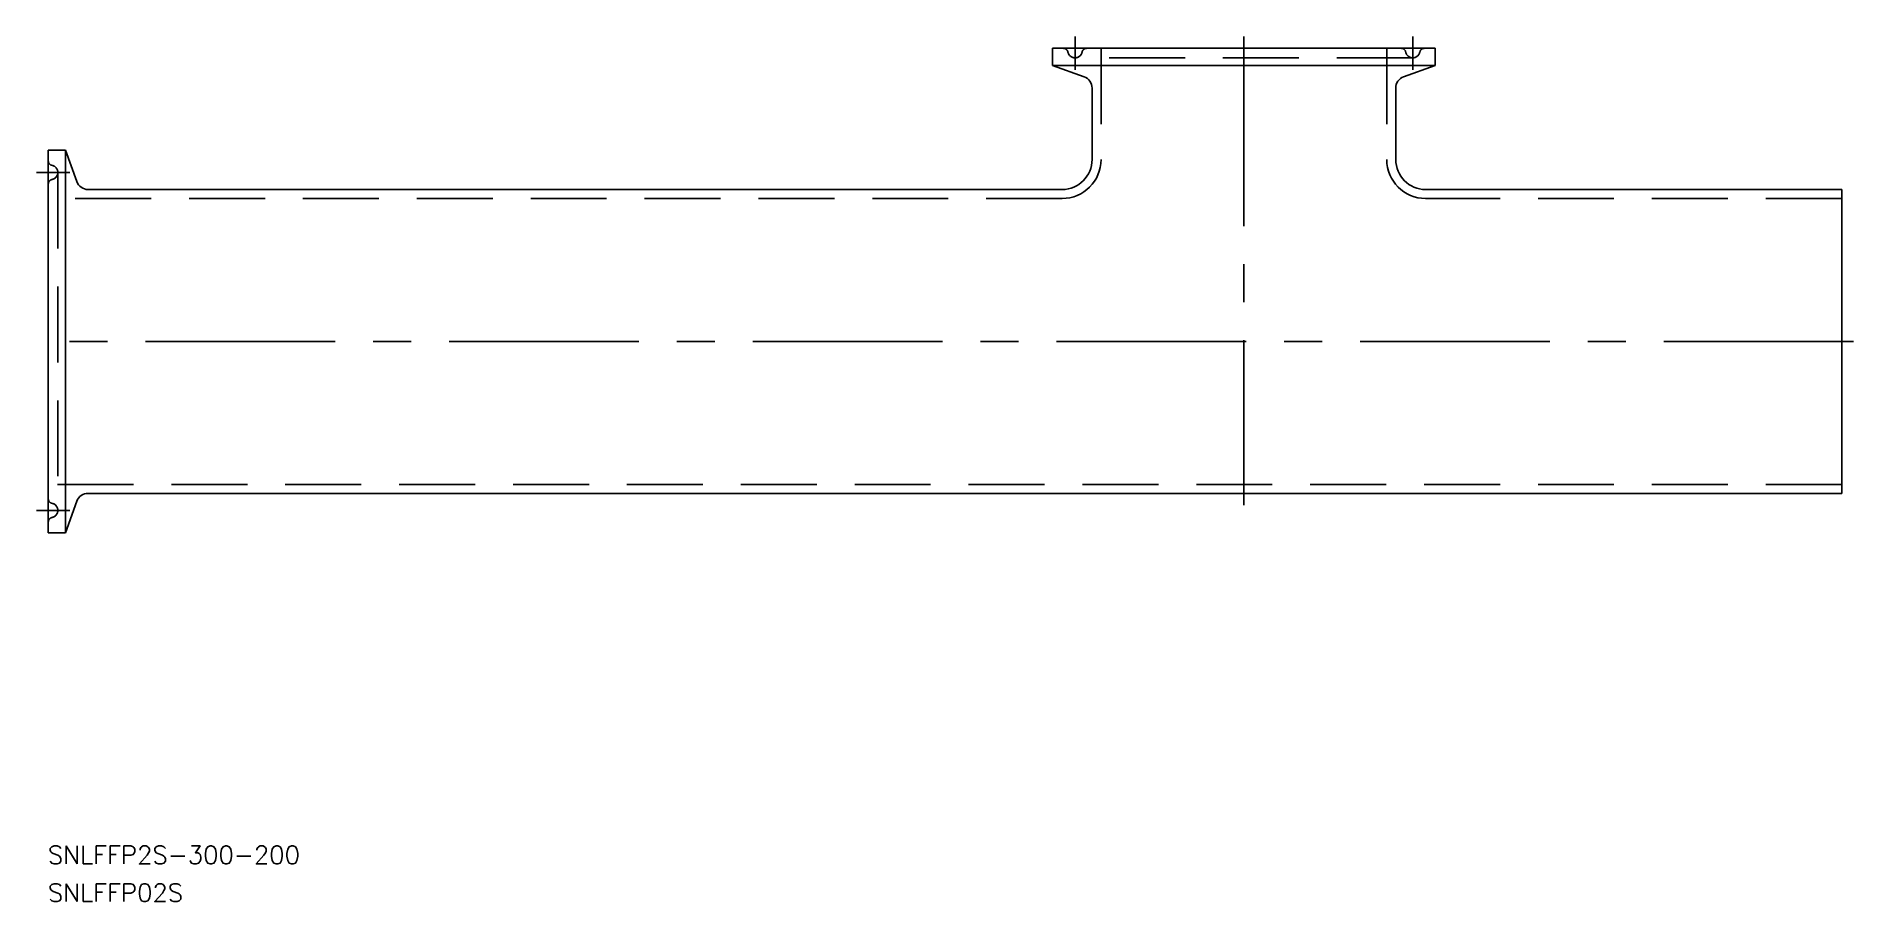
# Model space of a CAD drawing. Extents: x -302 to 2, y -94 to 51.
import ezdxf

# ---------------------------------------------------------------- set-up
doc = ezdxf.new("R2010")
doc.units = 0
doc.linetypes.add('CENTER', pattern=[50.8, 31.75, -6.35, 6.35, -6.35])
doc.linetypes.add('DASHED', pattern=[19.05, 12.7, -6.35])
doc.layers.get('0').update_dxf_attribs({"linetype": 'CONTINUOUS'})
doc.layers.add('CENTER', color=1, linetype='CENTER')
doc.styles.get("Standard").update_dxf_attribs({"font": 'txt.shx', "height": 3, "bigfont": 'bigfont.shx'})

msp = doc.modelspace()

# ---------------------------------------------------------------- linework, layer by layer
at = {"color": 7, "linetype": 'CONTINUOUS'}
for p, q in [((-68, 49), (-132, 49)), ((-132, 49), (-132, 46.15)), ((-68, 49), (-68, 46.15)), ((-68, 46.15), (-132, 46.15)), ((-132, 46.15), (-126.72, 44.23)), ((-68, 46.15), (-73.28, 44.23)), ((-125.4, 30.4), (-125.4, 42.35)), ((-74.6, 30.4), (-74.6, 42.35)), ((-300, -32), (-300, 32)), ((-300, 32), (-297.15, 32)), ((-297.15, 32), (-297.15, -32)), ((-297.15, 32), (-295.23, 26.72)), ((-293.35, 25.4), (-130.4, 25.4)), ((-69.6, 25.4), (0, 25.4)), ((0, -25.4), (0, 25.4)), ((-297.15, -32), (-295.23, -26.72)), ((-293.35, -25.4), (0, -25.4)), ((-300, -32), (-297.15, -32))]:
    msp.add_line(p, q, dxfattribs=at)
at = {"color": 3, "linetype": 'DASHED'}
for p, q in [((-123.9, 49), (-123.9, 30.4)), ((-76.1, 49), (-76.1, 30.4)), ((-71.75, 47.4), (-128.25, 47.4)), ((-298.4, 28.25), (-298.4, -28.25)), ((-130.4, 23.9), (-300, 23.9)), ((0, 23.9), (-69.6, 23.9)), ((0, -23.9), (-300, -23.9))]:
    msp.add_line(p, q, dxfattribs=at)
for centre, radius, start, end in [((-130.21, 48.2), 0.8, 11.537, 90), ((-126.29, 48.2), 0.8, 90, 168.463), ((-73.71, 48.2), 0.8, 11.537, 90), ((-69.79, 48.2), 0.8, 90, 168.463), ((-128.25, 48.6), 1.2, 191.537, 348.463), ((-71.75, 48.6), 1.2, 191.537, 348.463), ((-130.4, 30.4), 6.5, 270, 0), ((-69.6, 30.4), 6.5, 180, 270), ((-299.2, 30.21), 0.8, 180, 258.463), ((-299.6, 28.25), 1.2, 281.537, 78.463), ((-299.2, 26.29), 0.8, 101.537, 180), ((-299.2, -26.29), 0.8, 180, 258.463), ((-299.6, -28.25), 1.2, 281.537, 78.463), ((-299.2, -30.21), 0.8, 101.537, 180)]:
    msp.add_arc(centre, radius, start, end, dxfattribs=at)
at = {"color": 7, "linetype": 'CONTINUOUS'}
for centre, radius, start, end in [((-127.4, 42.35), 2, 0, 70), ((-72.6, 42.35), 2, 110, 180), ((-130.4, 30.4), 5, 270, 0), ((-69.6, 30.4), 5, 180, 270), ((-293.35, 27.4), 2, 200, 270), ((-293.35, -27.4), 2, 90, 160)]:
    msp.add_arc(centre, radius, start, end, dxfattribs=at)
at = {"layer": 'CENTER', "color": 1, "linetype": 'CENTER'}
for p, q in [((-128.25, 45.4), (-128.25, 51)), ((-100, 51), (-100, -27.4)), ((-71.75, 45.4), (-71.75, 51)), ((-296.4, 28.25), (-302, 28.25)), ((2, 0), (-302, 0)), ((-296.4, -28.25), (-302, -28.25))]:
    msp.add_line(p, q, dxfattribs=at)

# ---------------------------------------------------------------- texts
at = {"color": 7, "linetype": 'CONTINUOUS'}
for s, p in [('SNLFFP2S-300-200', (-300.07, -87.34)), ('SNLFFP02S', (-300.07, -93.66))]:
    msp.add_text(s, height=3, dxfattribs=at).set_placement(p)

doc.saveas('drawing.dxf')
